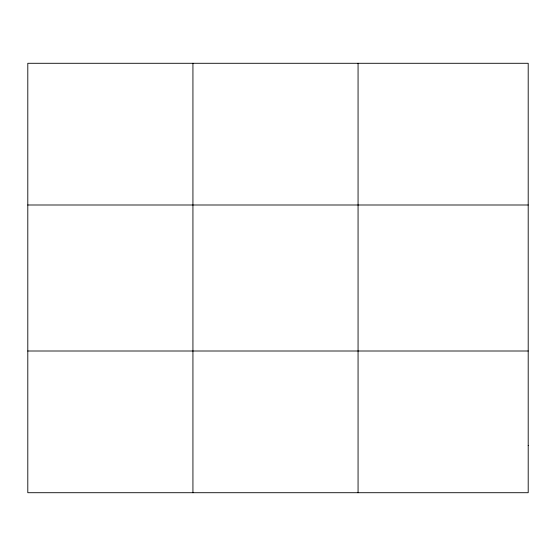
<?xml version="1.0" encoding="UTF-8"?>
<svg xmlns="http://www.w3.org/2000/svg" width="556" height="556" viewBox="0 0 556 556"><rect width="100%" height="100%" fill="white"/><g stroke="black" fill="none" stroke-linecap="round" stroke-linejoin="round"><path stroke-width="0.83" d="M192.932 63.287L192.932 492.713M358.064 63.287L358.064 492.713M27.8 204.997L528.2 204.997M27.8 351.003L528.2 351.003M528.2 445.474L528.2 492.713L27.8 492.713L27.8 63.287L528.2 63.287L528.2 445.474"/></g></svg>
